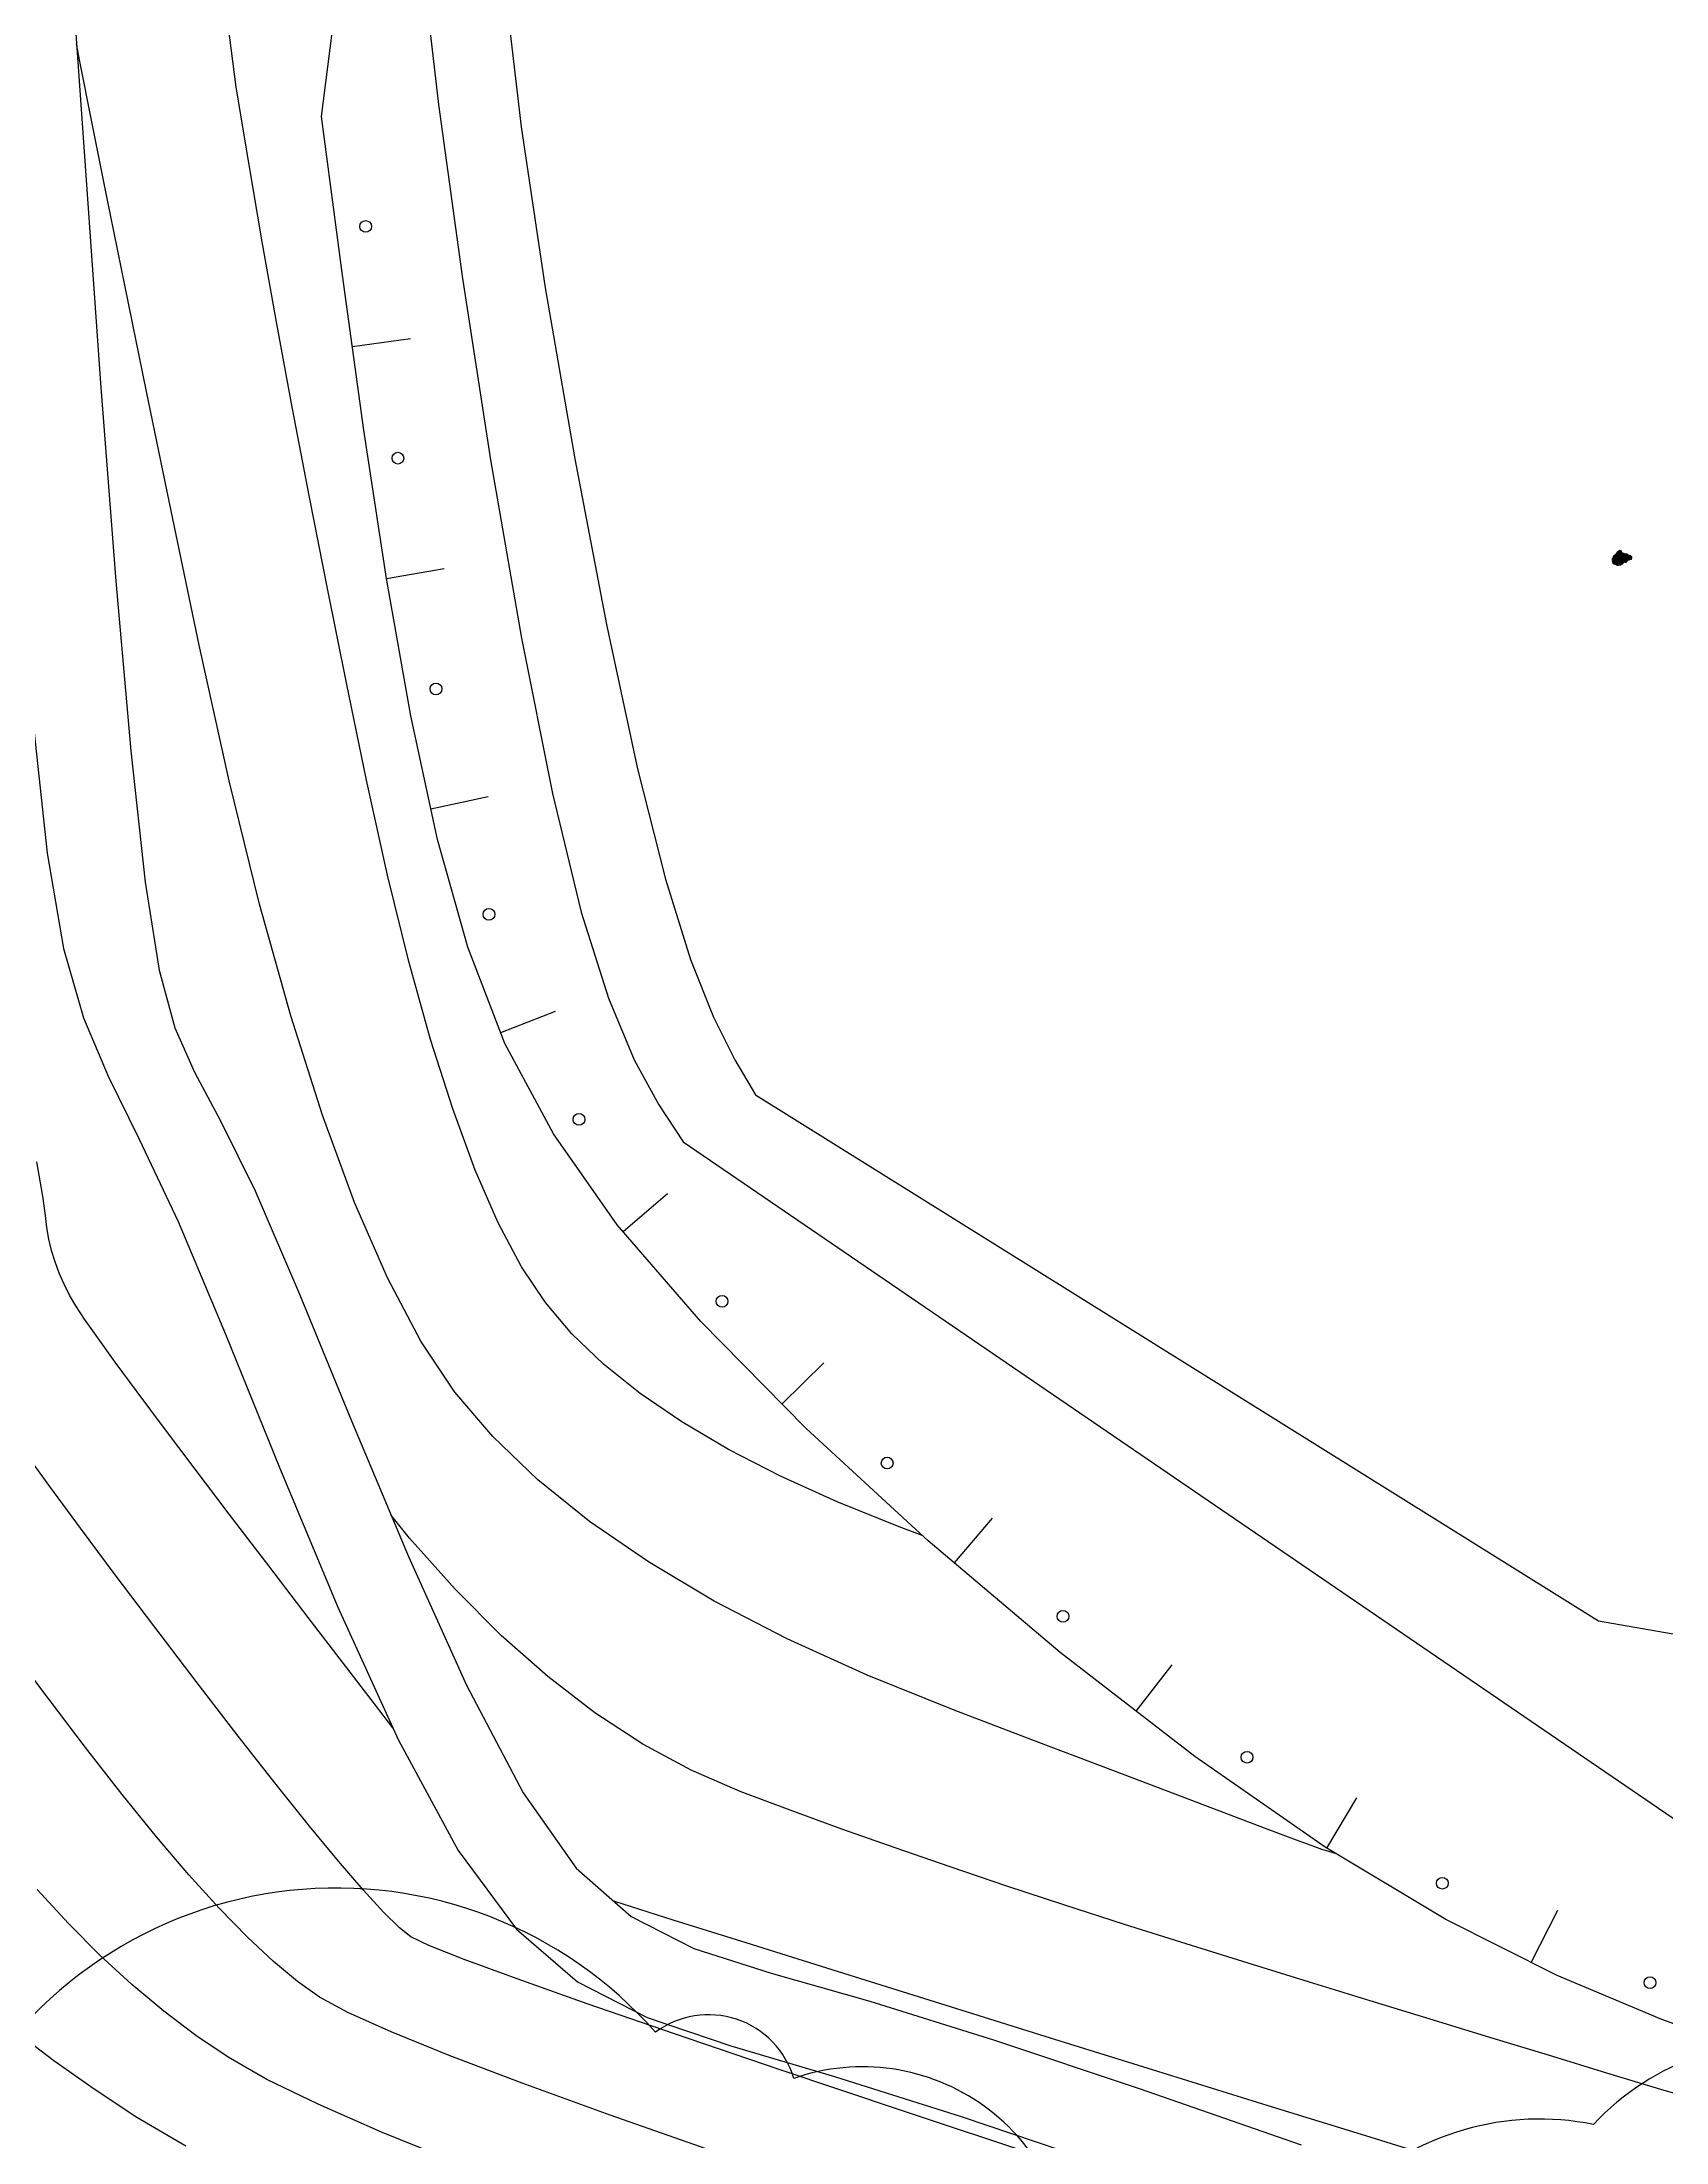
# Model space of a CAD drawing. Extents: x 351134 to 737836, y 2693212 to 3319468.
# Drawn here: x 547840 to 575532, y 2893756 to 2929564 of the extents above; entities that cross this region are included whole.
import ezdxf

# ---------------------------------------------------------------- set-up
doc = ezdxf.new("R2010")
doc.units = 0
doc.header["$PDSIZE"] = 0.2
doc.linetypes.add('0', pattern=[1, 1])
for name, color, linetype in [('DGX', 8, 'CONTINUOUS'), ('SJW', 1, 'CONTINUOUS'), ('ZDH', 1, 'CONTINUOUS'), ('交通3', 1, '0'), ('地貌3', 4, '0'), ('房屋2', 8, '0'), ('绿化', 3, 'CONTINUOUS')]:
    doc.layers.add(name, color=color, linetype=linetype)
doc.styles.add('HZ', font='rs.shx', dxfattribs={"width": 0.8, "bigfont": 'hztxt.shx'})

msp = doc.modelspace()

# ---------------------------------------------------------------- linework, layer by layer
at = {"layer": 'DGX', "color": 8, "linetype": 'Continuous', "elevation": 368000}
msp.add_lwpolyline([(562863, 2904091), (562457, 2904245), (561401, 2904670), (560431, 2905110), (559548, 2905565), (558751, 2906036), (558040, 2906521), (557415, 2907022), (556877, 2907537), (556424, 2908068), (556018, 2908678), (555619, 2909432), (555228, 2910329), (554843, 2911371), (554465, 2912556), (554095, 2913886), (553731, 2915359), (553375, 2916976), (553031, 2918639), (552707, 2920248), (552401, 2921805), (552114, 2923309), (551845, 2924760), (551596, 2926158), (551365, 2927503), (551153, 2928795), (550987, 2930079)], dxfattribs=at)
at = {"layer": 'DGX', "color": 8, "linetype": 'Continuous'}
for points in [[(569912, 2898667), (569780, 2898707), (569663, 2898743), (569543, 2898787), (569232, 2898903), (568733, 2899092), (568044, 2899353), (567165, 2899686), (566097, 2900091), (564839, 2900569), (563392, 2901119), (561910, 2901716), (560547, 2902336), (559304, 2902980), (558180, 2903646), (557176, 2904335), (556292, 2905047), (555527, 2905783), (554882, 2906541), (554302, 2907413), (553731, 2908491), (553171, 2909775), (552621, 2911265), (552081, 2912960), (551551, 2914861), (551031, 2916968), (550522, 2919281), (550044, 2921570), (549622, 2923607), (549256, 2925391), (548944, 2926923), (548688, 2928203), (548486, 2929230), (548429, 2929532)], [(569912, 2898667), (569780, 2898707), (569663, 2898743), (569543, 2898787), (569232, 2898903), (568733, 2899092), (568044, 2899353), (567165, 2899686), (566097, 2900091), (564839, 2900569), (563392, 2901119), (561910, 2901716), (560547, 2902336), (559304, 2902980), (558180, 2903646), (557176, 2904335), (556292, 2905047), (555527, 2905783), (554882, 2906541), (554302, 2907413), (553731, 2908491), (553171, 2909775), (552621, 2911265), (552081, 2912960), (551551, 2914861), (551031, 2916968), (550522, 2919281), (550044, 2921570), (549622, 2923607), (549256, 2925391), (548944, 2926923), (548688, 2928203), (548486, 2929230), (548429, 2929532)], [(569912, 2898667), (569780, 2898707), (569663, 2898743), (569543, 2898787), (569232, 2898903), (568733, 2899092), (568044, 2899353), (567165, 2899686), (566097, 2900091), (564839, 2900569), (563392, 2901119), (561910, 2901716), (560547, 2902336), (559304, 2902980), (558180, 2903646), (557176, 2904335), (556292, 2905047), (555527, 2905783), (554882, 2906541), (554302, 2907413), (553731, 2908491), (553171, 2909775), (552621, 2911265), (552081, 2912960), (551551, 2914861), (551031, 2916968), (550522, 2919281), (550044, 2921570), (549622, 2923607), (549256, 2925391), (548944, 2926923), (548688, 2928203), (548486, 2929230), (548429, 2929532)], [(569912, 2898667), (569780, 2898707), (569663, 2898743), (569543, 2898787), (569232, 2898903), (568733, 2899092), (568044, 2899353), (567165, 2899686), (566097, 2900091), (564839, 2900569), (563392, 2901119), (561910, 2901716), (560547, 2902336), (559304, 2902980), (558180, 2903646), (557176, 2904335), (556292, 2905047), (555527, 2905783), (554882, 2906541), (554302, 2907413), (553731, 2908491), (553171, 2909775), (552621, 2911265), (552081, 2912960), (551551, 2914861), (551031, 2916968), (550522, 2919281), (550044, 2921570), (549622, 2923607), (549256, 2925391), (548944, 2926923), (548688, 2928203), (548486, 2929230), (548429, 2929532)], [(569912, 2898667), (569780, 2898707), (569663, 2898743), (569543, 2898787), (569232, 2898903), (568733, 2899092), (568044, 2899353), (567165, 2899686), (566097, 2900091), (564839, 2900569), (563392, 2901119), (561910, 2901716), (560547, 2902336), (559304, 2902980), (558180, 2903646), (557176, 2904335), (556292, 2905047), (555527, 2905783), (554882, 2906541), (554302, 2907413), (553731, 2908491), (553171, 2909775), (552621, 2911265), (552081, 2912960), (551551, 2914861), (551031, 2916968), (550522, 2919281), (550044, 2921570), (549622, 2923607), (549256, 2925391), (548944, 2926923), (548688, 2928203), (548486, 2929230), (548429, 2929532)], [(553824, 2900817), (553509, 2901228), (552982, 2901917), (552381, 2902702), (551707, 2903582), (551034, 2904463), (550436, 2905250), (549913, 2905945), (549464, 2906546), (549090, 2907053), (548791, 2907467), (548566, 2907788), (548416, 2908016), (548310, 2908198), (548216, 2908383), (548133, 2908571), (548062, 2908762), (548004, 2908955), (547957, 2909151), (547922, 2909350), (547899, 2909552), (547854, 2909884), (547754, 2910471)], [(564872, 2893501), (562494, 2894292), (560412, 2894991), (558625, 2895598), (557135, 2896113), (555940, 2896536), (555041, 2896867), (554438, 2897106), (554131, 2897253), (553935, 2897409), (553664, 2897676), (553318, 2898054), (552897, 2898543), (552402, 2899143), (551832, 2899854), (551187, 2900676), (550468, 2901609), (549745, 2902558), (549088, 2903429), (548497, 2904221), (547973, 2904936), (547515, 2905572)], [(576497, 2894357), (575503, 2894635), (574521, 2894932), (573528, 2895234), (572525, 2895539), (571511, 2895850), (570487, 2896165), (569452, 2896484), (568406, 2896808), (567349, 2897136), (566301, 2897466), (565281, 2897794), (564289, 2898121), (563324, 2898446), (562388, 2898770), (561479, 2899093), (560597, 2899414), (559744, 2899734), (558909, 2900095), (558085, 2900542), (557269, 2901074), (556464, 2901692), (555669, 2902394), (554883, 2903182), (554107, 2904055), (553789, 2904452)], [(559279, 2893599), (557528, 2894214), (556030, 2894757), (554785, 2895230), (553794, 2895633), (553057, 2895965), (552574, 2896226), (552199, 2896491), (551789, 2896831), (551344, 2897249), (550862, 2897742), (550346, 2898312), (549793, 2898959), (549205, 2899682), (548582, 2900481), (547960, 2901300), (547375, 2902082)], [(554924, 2893401), (553630, 2893925), (552548, 2894399), (551676, 2894824), (551016, 2895200), (550464, 2895572), (549915, 2895987), (549369, 2896443), (548828, 2896941), (548289, 2897481), (547755, 2898063)], [(575840, 2892217), (575303, 2892352), (574732, 2892525), (573958, 2892763), (572980, 2893064), (571798, 2893430), (570413, 2893859), (568824, 2894352), (567031, 2894909), (565035, 2895529), (563060, 2896145), (561330, 2896685), (559845, 2897150), (558605, 2897540), (557610, 2897855), (557588, 2897862)], [(550295, 2893683), (549459, 2894174), (548728, 2894654), (548040, 2895142), (547395, 2895637)]]:
    msp.add_lwpolyline(points, dxfattribs=at)
at = {"layer": 'SJW', "linetype": 'Continuous'}
for points in [[(574709, 2920871, 397), (574736, 2920879, 381), (574745, 2920893, 378)], [(574736, 2920879, 381), (574745, 2920893, 378), (574757, 2920879, 369)], [(574745, 2920893, 378), (574757, 2920879, 369), (574767, 2920886, 365)], [(574628, 2920774, 408), (574621, 2920751, 411), (574639, 2920768, 411)], [(574621, 2920751, 411), (574624, 2920748, 410), (574622, 2920736, 409)], [(574624, 2920748, 410), (574622, 2920736, 409), (574623, 2920737, 409)], [(574622, 2920736, 409), (574623, 2920737, 409), (574625, 2920726, 407)], [(574622, 2920736, 409), (574625, 2920726, 407), (574623, 2920726, 407)], [(574622, 2920709, 404), (574624, 2920719, 406), (574623, 2920709, 404)], [(574622, 2920709, 404), (574623, 2920709, 404), (574624, 2920696, 402)], [(574622, 2920709, 404), (574624, 2920696, 402), (574623, 2920696, 402)], [(574624, 2920748, 410), (574629, 2920747, 413), (574623, 2920737, 409)], [(574629, 2920747, 413), (574634, 2920732, 410), (574623, 2920737, 409)], [(574623, 2920737, 409), (574625, 2920726, 407), (574634, 2920732, 410)], [(574625, 2920726, 407), (574623, 2920726, 407), (574625, 2920720, 406)], [(574623, 2920726, 407), (574625, 2920720, 406), (574624, 2920719, 406)], [(574637, 2920722, 411), (574625, 2920720, 406), (574623, 2920709, 404)], [(574637, 2920722, 411), (574639, 2920702, 413), (574623, 2920709, 404)], [(574625, 2920720, 406), (574624, 2920719, 406), (574623, 2920709, 404)], [(574639, 2920702, 413), (574623, 2920709, 404), (574624, 2920696, 402)], [(574624, 2920696, 402), (574623, 2920696, 402), (574632, 2920679, 398)], [(574639, 2920768, 411), (574640, 2920768, 411), (574624, 2920748, 410)], [(574639, 2920702, 413), (574624, 2920696, 402), (574633, 2920679, 398)], [(574624, 2920696, 402), (574633, 2920679, 398), (574632, 2920679, 398)], [(574634, 2920732, 410), (574637, 2920722, 411), (574625, 2920726, 407)], [(574637, 2920722, 411), (574625, 2920726, 407), (574625, 2920720, 406)], [(574654, 2920812, 411), (574628, 2920791, 413), (574654, 2920798, 411)], [(574648, 2920783, 411), (574628, 2920774, 408), (574639, 2920768, 411)], [(574640, 2920768, 411), (574629, 2920747, 413), (574645, 2920765, 414)], [(574632, 2920748, 414), (574629, 2920747, 413), (574634, 2920732, 410)], [(574641, 2920758, 415), (574632, 2920748, 414), (574648, 2920752, 418)], [(574632, 2920748, 414), (574648, 2920752, 418), (574644, 2920734, 417)], [(574632, 2920748, 414), (574644, 2920734, 417), (574634, 2920732, 410)], [(574633, 2920679, 398), (574638, 2920673, 397), (574632, 2920679, 398)], [(574638, 2920673, 397), (574636, 2920671, 396), (574632, 2920679, 398)], [(574639, 2920702, 413), (574651, 2920694, 412), (574633, 2920679, 398)], [(574651, 2920694, 412), (574633, 2920679, 398), (574638, 2920673, 397)], [(574644, 2920734, 417), (574634, 2920732, 410), (574637, 2920722, 411)], [(574646, 2920668, 396), (574638, 2920673, 397), (574636, 2920671, 396)], [(574646, 2920668, 396), (574646, 2920666, 395), (574636, 2920671, 396)], [(574644, 2920734, 417), (574637, 2920722, 411), (574653, 2920716, 417)], [(574637, 2920722, 411), (574653, 2920716, 417), (574649, 2920708, 415)], [(574637, 2920722, 411), (574649, 2920708, 415), (574639, 2920702, 413)], [(574651, 2920694, 412), (574646, 2920668, 396), (574638, 2920673, 397)], [(574648, 2920783, 411), (574639, 2920768, 411), (574640, 2920768, 411)], [(574649, 2920708, 415), (574639, 2920702, 413), (574651, 2920694, 412)], [(574648, 2920783, 411), (574649, 2920783, 411), (574640, 2920768, 411)], [(574649, 2920783, 411), (574655, 2920775, 415), (574640, 2920768, 411)], [(574655, 2920775, 415), (574640, 2920768, 411), (574645, 2920765, 414)], [(574641, 2920758, 415), (574645, 2920765, 414), (574650, 2920760, 418)], [(574641, 2920758, 415), (574648, 2920752, 418), (574650, 2920760, 418)], [(574648, 2920752, 418), (574644, 2920734, 417), (574672, 2920742, 417)], [(574644, 2920734, 417), (574673, 2920724, 418), (574653, 2920716, 417)], [(574655, 2920775, 415), (574645, 2920765, 414), (574660, 2920766, 419)], [(574645, 2920765, 414), (574660, 2920766, 419), (574650, 2920760, 418)], [(574665, 2920663, 393), (574651, 2920694, 412), (574646, 2920668, 396)], [(574665, 2920663, 393), (574646, 2920668, 396), (574646, 2920666, 395)], [(574665, 2920663, 393), (574665, 2920662, 393), (574646, 2920666, 395)], [(574649, 2920790, 410), (574648, 2920783, 411), (574649, 2920783, 411)], [(574648, 2920752, 418), (574650, 2920760, 418), (574672, 2920742, 417)], [(574654, 2920798, 411), (574649, 2920790, 410), (574658, 2920790, 411)], [(574649, 2920790, 410), (574658, 2920790, 411), (574649, 2920783, 411)], [(574658, 2920790, 411), (574649, 2920783, 411), (574655, 2920775, 415)], [(574653, 2920716, 417), (574649, 2920708, 415), (574670, 2920704, 417)], [(574649, 2920708, 415), (574670, 2920704, 417), (574651, 2920694, 412)], [(574660, 2920766, 419), (574650, 2920760, 418), (574672, 2920742, 417)], [(574679, 2920694, 412), (574670, 2920704, 417), (574651, 2920694, 412)], [(574679, 2920694, 412), (574665, 2920663, 393), (574651, 2920694, 412)], [(574673, 2920724, 418), (574653, 2920716, 417), (574672, 2920716, 417)], [(574653, 2920716, 417), (574672, 2920716, 417), (574670, 2920704, 417)], [(574677, 2920828, 410), (574654, 2920812, 411), (574679, 2920815, 410)], [(574654, 2920812, 411), (574679, 2920815, 410), (574663, 2920803, 411)], [(574654, 2920812, 411), (574654, 2920798, 411), (574663, 2920803, 411)], [(574658, 2920790, 411), (574664, 2920791, 411), (574655, 2920775, 415)], [(574675, 2920783, 414), (574675, 2920775, 415), (574655, 2920775, 415)], [(574679, 2920815, 410), (574682, 2920803, 409), (574663, 2920803, 411)], [(574682, 2920803, 409), (574663, 2920803, 411), (574666, 2920794, 411)], [(574666, 2920794, 411), (574671, 2920789, 413), (574664, 2920791, 411)], [(574679, 2920694, 412), (574687, 2920652, 389), (574665, 2920663, 393)], [(574687, 2920652, 389), (574665, 2920663, 393), (574665, 2920662, 393)], [(574687, 2920652, 389), (574687, 2920650, 389), (574665, 2920662, 393)], [(574682, 2920803, 409), (574666, 2920794, 411), (574671, 2920789, 413)], [(574680, 2920704, 417), (574670, 2920704, 417), (574672, 2920716, 417)], [(574679, 2920694, 412), (574680, 2920704, 417), (574670, 2920704, 417)], [(574679, 2920744, 421), (574672, 2920742, 417), (574674, 2920737, 421)], [(574686, 2920720, 417), (574680, 2920704, 417), (574672, 2920716, 417)], [(574674, 2920737, 421), (574675, 2920729, 421), (574673, 2920724, 418)], [(574675, 2920729, 421), (574673, 2920724, 418), (574682, 2920724, 421)], [(574679, 2920744, 421), (574688, 2920745, 421), (574674, 2920737, 421)], [(574688, 2920745, 421), (574674, 2920737, 421), (574675, 2920729, 421)], [(574696, 2920785, 410), (574675, 2920783, 414), (574675, 2920775, 415)], [(574696, 2920785, 410), (574675, 2920775, 415), (574680, 2920769, 415)], [(574688, 2920745, 421), (574696, 2920732, 421), (574675, 2920729, 421)], [(574696, 2920732, 421), (574675, 2920729, 421), (574682, 2920724, 421)], [(574709, 2920871, 397), (574700, 2920832, 400), (574677, 2920828, 410)], [(574700, 2920832, 400), (574677, 2920828, 410), (574679, 2920815, 410)], [(574700, 2920832, 400), (574704, 2920816, 402), (574679, 2920815, 410)], [(574704, 2920816, 402), (574679, 2920815, 410), (574682, 2920803, 409)], [(574685, 2920751, 417), (574679, 2920744, 421), (574688, 2920745, 421)], [(574707, 2920706, 415), (574679, 2920694, 412), (574687, 2920652, 389)], [(574696, 2920785, 410), (574704, 2920766, 414), (574680, 2920769, 415)], [(574692, 2920711, 417), (574686, 2920720, 417), (574680, 2920704, 417)], [(574704, 2920816, 402), (574682, 2920803, 409), (574710, 2920795, 412)], [(574696, 2920732, 421), (574690, 2920725, 421), (574682, 2920724, 421)], [(574690, 2920725, 421), (574686, 2920720, 417), (574682, 2920724, 421)], [(574685, 2920751, 417), (574708, 2920748, 419), (574696, 2920742, 417)], [(574685, 2920751, 417), (574696, 2920742, 417), (574688, 2920745, 421)], [(574694, 2920724, 417), (574690, 2920725, 421), (574686, 2920720, 417)], [(574694, 2920724, 417), (574692, 2920711, 417), (574686, 2920720, 417)], [(574707, 2920706, 415), (574704, 2920644, 386), (574687, 2920652, 389)], [(574704, 2920644, 386), (574687, 2920652, 389), (574687, 2920650, 389)], [(574704, 2920644, 386), (574687, 2920650, 389), (574704, 2920643, 385)], [(574696, 2920742, 417), (574688, 2920745, 421), (574694, 2920740, 421)], [(574688, 2920745, 421), (574694, 2920740, 421), (574696, 2920732, 421)], [(574694, 2920724, 417), (574696, 2920732, 421), (574690, 2920725, 421)], [(574710, 2920716, 416), (574707, 2920706, 415), (574692, 2920711, 417)], [(574696, 2920742, 417), (574698, 2920734, 417), (574694, 2920740, 421)], [(574698, 2920734, 417), (574694, 2920740, 421), (574696, 2920732, 421)], [(574698, 2920734, 417), (574694, 2920724, 417), (574696, 2920732, 421)], [(574710, 2920795, 412), (574708, 2920781, 409), (574696, 2920785, 410)], [(574708, 2920781, 409), (574696, 2920785, 410), (574704, 2920766, 414)], [(574708, 2920748, 419), (574696, 2920742, 417), (574698, 2920734, 417)], [(574719, 2920732, 417), (574708, 2920748, 419), (574698, 2920734, 417)], [(574709, 2920871, 397), (574714, 2920834, 394), (574700, 2920832, 400)], [(574714, 2920834, 394), (574700, 2920832, 400), (574704, 2920816, 402)], [(574714, 2920834, 394), (574704, 2920816, 402), (574718, 2920819, 397)], [(574704, 2920816, 402), (574718, 2920819, 397), (574719, 2920799, 405)], [(574704, 2920816, 402), (574719, 2920799, 405), (574710, 2920795, 412)], [(574708, 2920781, 409), (574730, 2920763, 407), (574704, 2920766, 414)], [(574730, 2920763, 407), (574704, 2920766, 414), (574719, 2920747, 418)], [(574704, 2920766, 414), (574719, 2920747, 418), (574708, 2920748, 419)], [(574707, 2920706, 415), (574716, 2920643, 384), (574704, 2920644, 386)], [(574716, 2920643, 384), (574704, 2920644, 386), (574716, 2920642, 383)], [(574704, 2920644, 386), (574716, 2920642, 383), (574704, 2920643, 385)], [(574721, 2920717, 414), (574710, 2920716, 416), (574707, 2920706, 415)], [(574721, 2920717, 414), (574707, 2920706, 415), (574758, 2920652, 376)], [(574707, 2920706, 415), (574758, 2920652, 376), (574716, 2920643, 384)], [(574719, 2920799, 405), (574710, 2920795, 412), (574708, 2920781, 409)], [(574719, 2920799, 405), (574708, 2920781, 409), (574734, 2920777, 403)], [(574708, 2920781, 409), (574734, 2920777, 403), (574730, 2920763, 407)], [(574719, 2920747, 418), (574719, 2920732, 417), (574708, 2920748, 419)], [(574709, 2920871, 397), (574734, 2920863, 382), (574736, 2920879, 381)], [(574709, 2920871, 397), (574734, 2920863, 382), (574714, 2920834, 394)], [(574719, 2920732, 417), (574721, 2920717, 414), (574710, 2920716, 416)], [(574734, 2920863, 382), (574714, 2920834, 394), (574735, 2920842, 382)], [(574714, 2920834, 394), (574735, 2920842, 382), (574718, 2920819, 397)], [(574758, 2920652, 376), (574716, 2920643, 384), (574757, 2920650, 376)], [(574716, 2920643, 384), (574757, 2920650, 376), (574716, 2920642, 383)], [(574735, 2920842, 382), (574718, 2920819, 397), (574751, 2920817, 390)], [(574718, 2920819, 397), (574751, 2920817, 390), (574739, 2920805, 399)], [(574718, 2920819, 397), (574719, 2920799, 405), (574729, 2920799, 401)], [(574718, 2920819, 397), (574739, 2920805, 399), (574729, 2920799, 401)], [(574719, 2920799, 405), (574729, 2920799, 401), (574734, 2920777, 403)], [(574721, 2920717, 414), (574798, 2920684, 369), (574786, 2920665, 371)], [(574721, 2920717, 414), (574786, 2920665, 371), (574758, 2920652, 376)], [(574739, 2920805, 399), (574729, 2920799, 401), (574743, 2920784, 400)], [(574729, 2920799, 401), (574734, 2920777, 403), (574743, 2920784, 400)], [(574734, 2920777, 403), (574730, 2920763, 407), (574744, 2920769, 401)], [(574734, 2920863, 382), (574736, 2920879, 381), (574744, 2920865, 377)], [(574734, 2920863, 382), (574744, 2920865, 377), (574744, 2920855, 377)], [(574734, 2920863, 382), (574744, 2920855, 377), (574735, 2920842, 382)], [(574734, 2920777, 403), (574743, 2920784, 400), (574744, 2920769, 401)], [(574744, 2920855, 377), (574735, 2920842, 382), (574748, 2920842, 379)], [(574735, 2920842, 382), (574748, 2920842, 379), (574751, 2920817, 390)], [(574736, 2920879, 381), (574744, 2920865, 377), (574757, 2920879, 369)], [(574751, 2920817, 390), (574739, 2920805, 399), (574751, 2920797, 396)], [(574739, 2920805, 399), (574751, 2920797, 396), (574743, 2920784, 400)], [(574744, 2920865, 377), (574757, 2920879, 369), (574760, 2920857, 370)], [(574744, 2920865, 377), (574744, 2920855, 377), (574760, 2920857, 370)], [(574744, 2920855, 377), (574760, 2920857, 370), (574748, 2920842, 379)], [(574760, 2920857, 370), (574748, 2920842, 379), (574765, 2920846, 371)], [(574748, 2920842, 379), (574751, 2920817, 390), (574765, 2920846, 371)], [(574751, 2920817, 390), (574780, 2920827, 383), (574780, 2920804, 381)], [(574751, 2920817, 390), (574751, 2920797, 396), (574780, 2920804, 381)], [(574751, 2920797, 396), (574780, 2920804, 381), (574762, 2920786, 398)], [(574757, 2920879, 369), (574767, 2920886, 365), (574770, 2920859, 366)], [(574757, 2920879, 369), (574760, 2920857, 370), (574770, 2920859, 366)], [(574758, 2920652, 376), (574787, 2920664, 371), (574757, 2920650, 376)], [(574786, 2920665, 371), (574758, 2920652, 376), (574787, 2920664, 371)], [(574760, 2920857, 370), (574770, 2920859, 366), (574765, 2920846, 371)], [(574780, 2920804, 381), (574762, 2920786, 398), (574779, 2920790, 388)], [(574762, 2920786, 398), (574779, 2920790, 388), (574775, 2920781, 391)], [(574762, 2920786, 398), (574764, 2920776, 396), (574775, 2920781, 391)], [(574770, 2920859, 366), (574765, 2920846, 371), (574779, 2920846, 369)], [(574770, 2920859, 366), (574799, 2920848, 366), (574779, 2920846, 369)], [(574774, 2920761, 388), (574784, 2920768, 387), (574807, 2920770, 380)], [(574774, 2920761, 388), (574807, 2920770, 380), (574824, 2920721, 368)], [(574799, 2920848, 366), (574779, 2920846, 369), (574785, 2920838, 372)], [(574780, 2920804, 381), (574779, 2920790, 388), (574787, 2920797, 381)], [(574780, 2920827, 383), (574780, 2920804, 381), (574790, 2920818, 381)], [(574780, 2920804, 381), (574790, 2920818, 381), (574800, 2920809, 380)], [(574780, 2920804, 381), (574800, 2920809, 380), (574787, 2920797, 381)], [(574800, 2920778, 382), (574784, 2920768, 387), (574807, 2920770, 380)], [(574799, 2920848, 366), (574799, 2920838, 372), (574785, 2920838, 372)], [(574798, 2920684, 369), (574786, 2920665, 371), (574799, 2920683, 369)], [(574786, 2920665, 371), (574799, 2920683, 369), (574787, 2920664, 371)], [(574800, 2920809, 380), (574787, 2920797, 381), (574802, 2920795, 380)], [(574787, 2920797, 381), (574800, 2920778, 382), (574802, 2920795, 380)], [(574790, 2920818, 381), (574800, 2920809, 380), (574802, 2920823, 379)], [(574798, 2920684, 369), (574808, 2920698, 369), (574810, 2920697, 368)], [(574798, 2920684, 369), (574810, 2920697, 368), (574799, 2920683, 369)], [(574799, 2920848, 366), (574816, 2920843, 363), (574799, 2920838, 372)], [(574816, 2920843, 363), (574799, 2920838, 372), (574813, 2920820, 379)], [(574799, 2920838, 372), (574813, 2920820, 379), (574802, 2920823, 379)], [(574813, 2920820, 379), (574802, 2920823, 379), (574800, 2920809, 380)], [(574813, 2920820, 379), (574822, 2920810, 379), (574800, 2920809, 380)], [(574822, 2920810, 379), (574800, 2920809, 380), (574802, 2920795, 380)], [(574822, 2920810, 379), (574802, 2920795, 380), (574827, 2920790, 380)], [(574802, 2920795, 380), (574814, 2920784, 380), (574827, 2920790, 380)], [(574807, 2920770, 380), (574824, 2920721, 368), (574828, 2920759, 373)], [(574807, 2920770, 380), (574821, 2920768, 376), (574828, 2920759, 373)], [(574824, 2920721, 368), (574808, 2920698, 369), (574810, 2920697, 368)], [(574824, 2920721, 368), (574810, 2920697, 368), (574830, 2920717, 367)], [(574810, 2920697, 368), (574830, 2920717, 367), (574840, 2920696, 355)], [(574816, 2920843, 363), (574830, 2920831, 366), (574813, 2920820, 379)], [(574830, 2920831, 366), (574813, 2920820, 379), (574822, 2920810, 379)], [(574814, 2920784, 380), (574827, 2920790, 380), (574823, 2920778, 379)], [(574823, 2920778, 379), (574842, 2920765, 367), (574821, 2920768, 376)], [(574821, 2920768, 376), (574828, 2920759, 373), (574842, 2920765, 367)], [(574822, 2920810, 379), (574842, 2920794, 370), (574827, 2920790, 380)], [(574827, 2920790, 380), (574842, 2920784, 367), (574823, 2920778, 379)], [(574842, 2920784, 367), (574823, 2920778, 379), (574842, 2920765, 367)], [(574824, 2920721, 368), (574839, 2920736, 367), (574830, 2920717, 367)], [(574842, 2920794, 370), (574827, 2920790, 380), (574842, 2920784, 367)], [(574842, 2920765, 367), (574848, 2920754, 367), (574828, 2920759, 373)], [(574865, 2920829, 362), (574830, 2920831, 366), (574845, 2920818, 366)], [(574839, 2920736, 367), (574830, 2920717, 367), (574857, 2920708, 356)], [(574830, 2920717, 367), (574840, 2920696, 355), (574857, 2920708, 356)], [(574839, 2920736, 367), (574846, 2920744, 366), (574864, 2920722, 357)], [(574839, 2920736, 367), (574857, 2920708, 356), (574864, 2920722, 357)], [(574840, 2920696, 355), (574857, 2920708, 356), (574846, 2920696, 356)], [(574843, 2920693, 355), (574840, 2920696, 355), (574846, 2920696, 356)], [(574845, 2920818, 366), (574852, 2920796, 369), (574842, 2920794, 370)], [(574852, 2920796, 369), (574842, 2920794, 370), (574842, 2920784, 367)], [(574865, 2920784, 367), (574842, 2920784, 367), (574861, 2920765, 366)], [(574842, 2920784, 367), (574861, 2920765, 366), (574842, 2920765, 367)], [(574861, 2920765, 366), (574842, 2920765, 367), (574848, 2920754, 367)], [(574865, 2920829, 362), (574845, 2920818, 366), (574863, 2920801, 367)], [(574845, 2920818, 366), (574863, 2920801, 367), (574852, 2920796, 369)], [(574872, 2920743, 359), (574848, 2920754, 367), (574846, 2920744, 366)], [(574846, 2920744, 366), (574864, 2920722, 357), (574872, 2920743, 359)], [(574861, 2920765, 366), (574872, 2920743, 359), (574848, 2920754, 367)], [(574857, 2920708, 356), (574864, 2920722, 357), (574878, 2920726, 354)], [(574865, 2920784, 367), (574877, 2920774, 366), (574861, 2920765, 366)], [(574877, 2920774, 366), (574861, 2920765, 366), (574888, 2920756, 358)], [(574861, 2920765, 366), (574888, 2920756, 358), (574872, 2920743, 359)], [(574865, 2920829, 362), (574896, 2920804, 360), (574863, 2920801, 367)], [(574863, 2920801, 367), (574877, 2920786, 365), (574865, 2920784, 367)], [(574872, 2920743, 359), (574878, 2920726, 354), (574864, 2920722, 357)], [(574865, 2920829, 362), (574927, 2920802, 358), (574896, 2920804, 360)], [(574877, 2920786, 365), (574865, 2920784, 367), (574877, 2920774, 366)], [(574877, 2920786, 365), (574891, 2920786, 364), (574877, 2920774, 366)], [(574891, 2920786, 364), (574877, 2920774, 366), (574894, 2920777, 363)], [(574877, 2920774, 366), (574894, 2920777, 363), (574894, 2920776, 363)], [(574877, 2920774, 366), (574894, 2920776, 363), (574888, 2920756, 358)], [(574912, 2920789, 361), (574913, 2920777, 359), (574888, 2920756, 358)], [(574888, 2920756, 358), (574909, 2920762, 359), (574907, 2920744, 359)], [(574888, 2920756, 358), (574907, 2920744, 359), (574896, 2920733, 358)], [(574896, 2920804, 360), (574912, 2920789, 361), (574891, 2920786, 364)], [(574912, 2920789, 361), (574891, 2920786, 364), (574894, 2920777, 363)], [(574912, 2920789, 361), (574894, 2920776, 363), (574894, 2920776, 363)], [(574927, 2920802, 358), (574896, 2920804, 360), (574912, 2920789, 361)], [(574935, 2920743, 361), (574907, 2920744, 359), (574896, 2920733, 358)], [(574909, 2920762, 359), (574916, 2920758, 359), (574907, 2920744, 359)], [(574916, 2920758, 359), (574935, 2920743, 361), (574907, 2920744, 359)], [(574913, 2920777, 359), (574923, 2920768, 357), (574909, 2920762, 359)], [(574923, 2920768, 357), (574909, 2920762, 359), (574916, 2920758, 359)], [(574927, 2920802, 358), (574912, 2920789, 361), (574941, 2920784, 357)], [(574912, 2920789, 361), (574941, 2920784, 357), (574913, 2920777, 359)], [(574941, 2920784, 357), (574913, 2920777, 359), (574923, 2920768, 357)], [(574941, 2920784, 357), (574923, 2920768, 357), (574942, 2920760, 357)]]:
    msp.add_polyline3d(points, close=True, dxfattribs=at)
at = {"layer": 'SJW', "color": 4, "linetype": 'Continuous'}
for points in [[(574621, 2920751, 411), (574624, 2920748, 410), (574639, 2920768, 411)], [(574624, 2920748, 410), (574640, 2920768, 411), (574629, 2920747, 413)], [(574628, 2920791, 413), (574628, 2920774, 408), (574654, 2920798, 411)], [(574649, 2920790, 410), (574628, 2920774, 408), (574654, 2920798, 411)], [(574648, 2920783, 411), (574628, 2920774, 408), (574649, 2920790, 410)], [(574641, 2920758, 415), (574645, 2920765, 414), (574629, 2920747, 413)], [(574632, 2920748, 414), (574641, 2920758, 415), (574629, 2920747, 413)], [(574644, 2920734, 417), (574673, 2920724, 418), (574672, 2920742, 417)], [(574654, 2920798, 411), (574658, 2920790, 411), (574663, 2920803, 411)], [(574664, 2920791, 411), (574655, 2920775, 415), (574671, 2920789, 413)], [(574675, 2920783, 414), (574655, 2920775, 415), (574671, 2920789, 413)], [(574655, 2920775, 415), (574660, 2920766, 419), (574675, 2920775, 415)], [(574666, 2920794, 411), (574658, 2920790, 411), (574663, 2920803, 411)], [(574664, 2920791, 411), (574658, 2920790, 411), (574666, 2920794, 411)], [(574667, 2920767, 418), (574660, 2920766, 419), (574675, 2920775, 415)], [(574660, 2920766, 419), (574672, 2920742, 417), (574667, 2920767, 418)], [(574667, 2920767, 418), (574675, 2920763, 417), (574675, 2920775, 415)], [(574675, 2920763, 417), (574672, 2920742, 417), (574667, 2920767, 418)], [(574682, 2920803, 409), (574710, 2920795, 412), (574671, 2920789, 413)], [(574675, 2920783, 414), (574710, 2920795, 412), (574671, 2920789, 413)], [(574675, 2920763, 417), (574672, 2920742, 417), (574685, 2920751, 417)], [(574679, 2920744, 421), (574672, 2920742, 417), (574685, 2920751, 417)], [(574674, 2920737, 421), (574673, 2920724, 418), (574672, 2920742, 417)], [(574672, 2920716, 417), (574686, 2920720, 417), (574673, 2920724, 418)], [(574682, 2920724, 421), (574686, 2920720, 417), (574673, 2920724, 418)], [(574696, 2920785, 410), (574675, 2920783, 414), (574710, 2920795, 412)], [(574680, 2920769, 415), (574675, 2920763, 417), (574675, 2920775, 415)], [(574680, 2920769, 415), (574708, 2920748, 419), (574675, 2920763, 417)], [(574685, 2920751, 417), (574708, 2920748, 419), (574675, 2920763, 417)], [(574679, 2920694, 412), (574680, 2920704, 417), (574707, 2920706, 415)], [(574704, 2920766, 414), (574708, 2920748, 419), (574680, 2920769, 415)], [(574692, 2920711, 417), (574680, 2920704, 417), (574707, 2920706, 415)], [(574710, 2920716, 416), (574719, 2920732, 417), (574692, 2920711, 417)], [(574694, 2920724, 417), (574719, 2920732, 417), (574692, 2920711, 417)], [(574698, 2920734, 417), (574694, 2920724, 417), (574719, 2920732, 417)], [(574719, 2920747, 418), (574808, 2920698, 369), (574730, 2920763, 407)], [(574719, 2920732, 417), (574808, 2920698, 369), (574719, 2920747, 418)], [(574721, 2920717, 414), (574719, 2920732, 417), (574808, 2920698, 369)], [(574798, 2920684, 369), (574721, 2920717, 414), (574808, 2920698, 369)], [(574744, 2920769, 401), (574774, 2920761, 388), (574730, 2920763, 407)], [(574730, 2920763, 407), (574808, 2920698, 369), (574774, 2920761, 388)], [(574751, 2920797, 396), (574762, 2920786, 398), (574743, 2920784, 400)], [(574764, 2920776, 396), (574762, 2920786, 398), (574743, 2920784, 400)], [(574743, 2920784, 400), (574764, 2920776, 396), (574744, 2920769, 401)], [(574774, 2920761, 388), (574764, 2920776, 396), (574744, 2920769, 401)], [(574765, 2920846, 371), (574785, 2920838, 372), (574751, 2920817, 390)], [(574780, 2920827, 383), (574785, 2920838, 372), (574751, 2920817, 390)], [(574775, 2920781, 391), (574784, 2920768, 387), (574764, 2920776, 396)], [(574774, 2920761, 388), (574784, 2920768, 387), (574764, 2920776, 396)], [(574779, 2920846, 369), (574785, 2920838, 372), (574765, 2920846, 371)], [(574824, 2920721, 368), (574808, 2920698, 369), (574774, 2920761, 388)], [(574775, 2920781, 391), (574784, 2920768, 387), (574779, 2920790, 388)], [(574779, 2920790, 388), (574784, 2920768, 387), (574787, 2920797, 381)], [(574785, 2920838, 372), (574780, 2920827, 383), (574799, 2920838, 372)], [(574802, 2920823, 379), (574780, 2920827, 383), (574799, 2920838, 372)], [(574790, 2920818, 381), (574802, 2920823, 379), (574780, 2920827, 383)], [(574800, 2920778, 382), (574784, 2920768, 387), (574787, 2920797, 381)], [(574800, 2920778, 382), (574807, 2920770, 380), (574802, 2920795, 380)], [(574814, 2920784, 380), (574807, 2920770, 380), (574802, 2920795, 380)], [(574814, 2920784, 380), (574823, 2920778, 379), (574807, 2920770, 380)], [(574821, 2920768, 376), (574823, 2920778, 379), (574807, 2920770, 380)], [(574830, 2920831, 366), (574822, 2920810, 379), (574845, 2920818, 366)], [(574842, 2920794, 370), (574822, 2920810, 379), (574845, 2920818, 366)], [(574828, 2920759, 373), (574824, 2920721, 368), (574848, 2920754, 367)], [(574846, 2920744, 366), (574824, 2920721, 368), (574848, 2920754, 367)], [(574839, 2920736, 367), (574846, 2920744, 366), (574824, 2920721, 368)], [(574852, 2920796, 369), (574842, 2920784, 367), (574863, 2920801, 367)], [(574865, 2920784, 367), (574842, 2920784, 367), (574863, 2920801, 367)], [(574896, 2920804, 360), (574891, 2920786, 364), (574863, 2920801, 367)], [(574877, 2920786, 365), (574891, 2920786, 364), (574863, 2920801, 367)], [(574872, 2920743, 359), (574878, 2920726, 354), (574888, 2920756, 358)], [(574896, 2920733, 358), (574878, 2920726, 354), (574888, 2920756, 358)], [(574894, 2920776, 363), (574888, 2920756, 358), (574912, 2920789, 361)], [(574909, 2920762, 359), (574888, 2920756, 358), (574913, 2920777, 359)], [(574923, 2920768, 357), (574916, 2920758, 359), (574942, 2920760, 357)], [(574935, 2920743, 361), (574916, 2920758, 359), (574942, 2920760, 357)]]:
    msp.add_polyline3d(points, close=True, dxfattribs=at)
at = {"layer": 'ZDH', "linetype": 'Continuous'}
for p in [(574621, 2920751, 411), (574622, 2920736, 409), (574622, 2920709, 404), (574623, 2920737, 409), (574623, 2920726, 407), (574623, 2920709, 404), (574623, 2920696, 402), (574624, 2920748, 410), (574624, 2920719, 406), (574624, 2920696, 402), (574625, 2920726, 407), (574625, 2920720, 406), (574632, 2920748, 414), (574632, 2920679, 398), (574633, 2920679, 398), (574636, 2920671, 396), (574638, 2920673, 397), (574639, 2920768, 411), (574640, 2920768, 411), (574641, 2920758, 415), (574644, 2920734, 417), (574646, 2920668, 396), (574646, 2920666, 395), (574648, 2920783, 411), (574648, 2920752, 418), (574649, 2920790, 410), (574649, 2920783, 411), (574650, 2920760, 418), (574653, 2920716, 417), (574654, 2920811, 411), (574654, 2920798, 411), (574658, 2920790, 411), (574660, 2920766, 419), (574663, 2920803, 411), (574664, 2920791, 411), (574665, 2920663, 393), (574665, 2920662, 393), (574667, 2920767, 418), (574670, 2920704, 417), (574671, 2920789, 413), (574672, 2920742, 417), (574672, 2920716, 417), (574673, 2920724, 418), (574674, 2920737, 421), (574675, 2920783, 414), (574675, 2920775, 415), (574675, 2920763, 417), (574675, 2920729, 421), (574679, 2920744, 421), (574680, 2920704, 417), (574682, 2920724, 421), (574685, 2920751, 417), (574686, 2920720, 417), (574687, 2920652, 389), (574687, 2920650, 389), (574688, 2920745, 421), (574690, 2920725, 421), (574692, 2920711, 417), (574694, 2920740, 421), (574694, 2920724, 417), (574696, 2920742, 417), (574696, 2920732, 421), (574698, 2920734, 417), (574704, 2920644, 386), (574704, 2920643, 385), (574716, 2920643, 384), (574716, 2920642, 383), (574757, 2920650, 376), (574758, 2920652, 376), (574786, 2920665, 371), (574787, 2920664, 371), (574798, 2920684, 369), (574799, 2920683, 369), (574808, 2920698, 369), (574810, 2920697, 368), (574824, 2920721, 368), (574830, 2920717, 367), (574839, 2920736, 367), (574840, 2920696, 355), (574843, 2920693, 355), (574846, 2920696, 356), (574857, 2920708, 356), (574864, 2920722, 357), (574865, 2920829, 362), (574865, 2920784, 367), (574872, 2920743, 359), (574878, 2920726, 354), (574888, 2920756, 358), (574894, 2920777, 363), (574896, 2920804, 360), (574896, 2920733, 358), (574907, 2920744, 359), (574909, 2920762, 359), (574912, 2920789, 361), (574913, 2920777, 359), (574916, 2920758, 359), (574923, 2920768, 357), (574927, 2920802, 358), (574935, 2920743, 361), (574941, 2920784, 357), (574942, 2920760, 357)]:
    msp.add_point(p, dxfattribs=at)
at = {"layer": '交通3', "color": 6, "linetype": '0'}
for points, elevation in [([(558263, 2937674), (557545, 2937026), (556848, 2936404), (556192, 2935832), (555599, 2935335), (555088, 2934939), (554679, 2934633), (554386, 2934265), (554220, 2933647), (554194, 2932592), (554320, 2930910), (554600, 2928497), (555003, 2925573), (555489, 2922439), (556015, 2919397), (556542, 2916750), (557036, 2914726), (557498, 2913259), (557936, 2912210), (558357, 2911440), (558771, 2910809)], -11685), ([(558263, 2937674), (557545, 2937026), (556848, 2936404), (556192, 2935832), (555599, 2935335), (555088, 2934939), (554679, 2934633), (554386, 2934265), (554220, 2933647), (554194, 2932592), (554320, 2930910), (554600, 2928497), (555003, 2925573), (555489, 2922439), (556015, 2919397), (556542, 2916750), (557036, 2914726), (557498, 2913259), (557936, 2912210), (558357, 2911440), (558771, 2910809)], -11685), ([(556464, 2934174), (556165, 2934002), (555905, 2933684), (555722, 2933076), (555656, 2932030), (555744, 2930402), (556012, 2928115), (556422, 2925375), (556923, 2922455), (557464, 2919629), (557994, 2917171), (558471, 2915289), (558899, 2913920), (559289, 2912937), (559654, 2912211), (560007, 2911613)], -10752), ([(556464, 2934174), (556165, 2934002), (555905, 2933684), (555722, 2933076), (555656, 2932030), (555744, 2930402), (556012, 2928115), (556422, 2925375), (556923, 2922455), (557464, 2919629), (557994, 2917171), (558471, 2915289), (558899, 2913920), (559289, 2912937), (559654, 2912211), (560007, 2911613)], -10752), ([(546920, 2931304), (547094, 2927625), (547274, 2924088), (547468, 2920833), (547683, 2918001), (547926, 2915735), (548207, 2914107), (548546, 2912925), (548969, 2911928), (549499, 2910856), (550161, 2909450), (550968, 2907532), (551890, 2905259), (552886, 2902874), (553915, 2900617), (554935, 2898729), (555929, 2897385), (556970, 2896489), (558157, 2895880), (559585, 2895395), (561354, 2894872), (563529, 2894183), (566053, 2893334)], -6891), ([(548305, 2931316), (548573, 2927450), (548839, 2923747), (549100, 2920369), (549354, 2917479), (549599, 2915240), (549839, 2913738), (550107, 2912754), (550442, 2911996), (550884, 2911167), (551472, 2909974), (552230, 2908214), (553119, 2906051), (554087, 2903742), (555079, 2901543), (556042, 2899709), (556950, 2898427), (557885, 2897599), (558957, 2897056), (560276, 2896632), (561953, 2896157), (564063, 2895500), (566548, 2894668), (569312, 2893705)], -6980), ([(560007, 2911613), (574382, 2902641)], -10667), ([(560007, 2911613), (574382, 2902641)], -10667), ([(558771, 2910809), (579083, 2896936), (589720, 2890188)], -10618), ([(574382, 2902641), (577380, 2902120), (580355, 2901627), (583287, 2901190), (586154, 2900838), (588934, 2900598), (591600, 2900486), (594106, 2900466), (596399, 2900487), (598428, 2900502), (600140, 2900460), (601523, 2900307), (602723, 2899959), (603923, 2899328), (605309, 2898326), (607064, 2896863), (609322, 2894888), (612005, 2892496), (614983, 2889820), (618127, 2886991), (621308, 2884143), (624412, 2881391)], -10061), ([(574382, 2902641), (577380, 2902120), (580355, 2901627), (583287, 2901190), (586154, 2900838), (588934, 2900598), (591600, 2900486), (594106, 2900466), (596399, 2900487), (598428, 2900502), (600140, 2900460), (601523, 2900307), (602723, 2899959), (603923, 2899328), (605309, 2898326), (607064, 2896863), (609322, 2894888), (612005, 2892496), (614983, 2889820), (618127, 2886991), (621308, 2884143), (624412, 2881391)], -10061)]:
    msp.add_lwpolyline(points, dxfattribs=dict(at, elevation=elevation))
at = {"layer": '地貌3', "color": 1, "linetype": '0'}
for p, q in [((553132, 2924372, -189528), (554122, 2924509, -189528)), ((553132, 2924372, -189528), (554122, 2924509, -189528)), ((553716, 2920415, -189528), (554700, 2920589, -189528)), ((553716, 2920415, -189528), (554700, 2920589, -189528)), ((554472, 2916488, -189528), (555449, 2916699, -189528)), ((554472, 2916488, -189528), (555449, 2916699, -189528)), ((555661, 2912675, -189528), (556593, 2913036, -189528)), ((555661, 2912675, -189528), (556593, 2913036, -189528)), ((557751, 2909279, -189528), (558508, 2909932, -189528)), ((557751, 2909279, -189528), (558508, 2909932, -189528)), ((560460, 2906340, -189528), (561172, 2907042, -189528)), ((560460, 2906340, -189528), (561172, 2907042, -189528)), ((563400, 2903629, -189528), (564046, 2904393, -189528)), ((563400, 2903629, -189528), (564046, 2904393, -189528)), ((566499, 2901101, -189528), (567111, 2901891, -189528)), ((566499, 2901101, -189528), (567111, 2901891, -189528)), ((569746, 2898767, -7367), (570259, 2899625, -189528)), ((569746, 2898767, -7367), (570259, 2899625, -189528)), ((573235, 2896817, -189528), (573685, 2897710, -189528)), ((573235, 2896817, -189528), (573685, 2897710, -189528))]:
    msp.add_line(p, q, dxfattribs=at)
for points, elevation in [([(552607, 2928292), (553042, 2931732)], -8274), ([(552607, 2928292), (553042, 2931732)], -8274), ([(578838, 2894687), (577169, 2895232), (575461, 2895845), (573676, 2896595), (571775, 2897551), (569719, 2898782), (567497, 2900327), (565202, 2902105), (562953, 2904008), (560870, 2905924), (559073, 2907746), (557650, 2909397), (556560, 2910944), (555734, 2912487), (555099, 2914127), (554585, 2915964), (554130, 2918072), (553715, 2920418), (553329, 2922944), (552963, 2925588), (552607, 2928292)], -6893), ([(578838, 2894687), (577169, 2895232), (575461, 2895845), (573676, 2896595), (571775, 2897551), (569719, 2898782), (567497, 2900327), (565202, 2902105), (562953, 2904008), (560870, 2905924), (559073, 2907746), (557650, 2909397), (556560, 2910944), (555734, 2912487), (555099, 2914127), (554585, 2915964), (554130, 2918072), (553715, 2920418), (553329, 2922944), (552963, 2925588), (552607, 2928292)], -6893)]:
    msp.add_lwpolyline(points, dxfattribs=dict(at, elevation=elevation))
for centre in [(553358, 2926419, -189528), (553358, 2926419, -189528), (553908, 2922468, -189528), (553908, 2922468, -189528), (554557, 2918533, -189528), (554557, 2918533, -189528), (555461, 2914689, -189528), (555461, 2914689, -189528), (556996, 2911193, -189528), (556996, 2911193, -189528), (559436, 2908091, -189528), (559436, 2908091, -189528), (562251, 2905333, -189528), (562251, 2905333, -189528), (565250, 2902719, -189528), (565250, 2902719, -189528), (568388, 2900317, -189528), (568388, 2900317, -189528), (571718, 2898168, -189528), (571718, 2898168, -189528), (575259, 2896472, -189528), (575259, 2896472, -189528)]:
    msp.add_circle(centre, 100, dxfattribs=at)
at = {"layer": '房屋2', "color": 8, "linetype": '0', "elevation": -10618}
msp.add_lwpolyline([(558771, 2910809), (579083, 2896936), (581643, 2895953)], dxfattribs=at)
at = {"layer": '绿化', "linetype": 'Continuous', "flags": 128}
msp.add_lwpolyline([(581637, 2893007, 0.520567), (574295, 2894055, 0.520567), (568789, 2888813, 0.520567), (565380, 2891434, 0.520567), (560660, 2894841, 0.520567), (558300, 2895627, 0.520567), (546501, 2894317, 0.520567), (536275, 2890648, 0.520567), (535488, 2884882, 0.520567), (532079, 2879903, 0.520567), (532079, 2870206, 0.520567), (524475, 2870206, 0.520567)], format="xyb", dxfattribs=at)

# ---------------------------------------------------------------- texts
at = {"layer": 'ZDH', "linetype": 'Continuous', "style": 'HZ', "width": 0.8}
for s, p in [('921', (574622, 2920750, 411)), ('921', (574622, 2920735, 409)), ('921', (574623, 2920708, 404)), ('921', (574623, 2920695, 402)), ('560', (574624, 2920736, 409)), ('921', (574624, 2920725, 407)), ('921', (574624, 2920719, 406)), ('560', (574624, 2920709, 404)), ('560', (574625, 2920748, 410)), ('560', (574625, 2920725, 407)), ('560', (574625, 2920696, 402)), ('560', (574625, 2920719, 406)), ('921', (574632, 2920678, 398)), ('921', (574633, 2920747, 414)), ('560', (574633, 2920679, 398)), ('921', (574637, 2920670, 396)), ('560', (574639, 2920672, 397)), ('921', (574640, 2920768, 411)), ('560', (574640, 2920767, 411)), ('921', (574642, 2920757, 415)), ('904', (574645, 2920733, 417)), ('560', (574646, 2920668, 396)), ('921', (574647, 2920665, 395)), ('904', (574648, 2920751, 418)), ('921', (574649, 2920789, 410)), ('921', (574649, 2920782, 411)), ('560', (574650, 2920782, 411)), ('904', (574651, 2920759, 418)), ('200', (574654, 2920811, 411)), ('904', (574654, 2920715, 417)), ('921', (574655, 2920798, 411)), ('560', (574658, 2920789, 411)), ('904', (574661, 2920765, 419)), ('200', (574664, 2920802, 411)), ('560', (574665, 2920790, 411)), ('921', (574665, 2920661, 393)), ('560', (574666, 2920662, 393)), ('904', (574668, 2920767, 418)), ('904', (574670, 2920703, 417)), ('560', (574671, 2920788, 413)), ('904', (574672, 2920741, 417)), ('904', (574673, 2920716, 417)), ('904', (574674, 2920724, 418)), ('200', (574674, 2920737, 421)), ('560', (574675, 2920782, 414)), ('560', (574676, 2920774, 415)), ('560', (574676, 2920762, 417)), ('200', (574676, 2920728, 421)), ('200', (574680, 2920743, 421)), ('904', (574680, 2920703, 417)), ('200', (574682, 2920723, 421)), ('904', (574686, 2920750, 417)), ('904', (574686, 2920719, 417)), ('921', (574687, 2920649, 389)), ('200', (574688, 2920744, 421)), ('560', (574688, 2920651, 389)), ('200', (574691, 2920724, 421)), ('904', (574692, 2920710, 417)), ('200', (574695, 2920739, 421)), ('904', (574694, 2920723, 417)), ('200', (574696, 2920731, 421)), ('904', (574696, 2920741, 417)), ('904', (574698, 2920733, 417)), ('560', (574705, 2920644, 386)), ('921', (574705, 2920642, 385)), ('921', (574716, 2920641, 383)), ('560', (574717, 2920642, 384)), ('921', (574758, 2920649, 376)), ('560', (574758, 2920651, 376)), ('560', (574786, 2920664, 371)), ('921', (574787, 2920663, 371)), ('560', (574799, 2920683, 369)), ('921', (574800, 2920682, 369)), ('560', (574809, 2920697, 369)), ('921', (574810, 2920696, 368)), ('560', (574824, 2920721, 368)), ('921', (574830, 2920716, 367)), ('560', (574840, 2920735, 367)), ('677', (574840, 2920695, 355)), ('677', (574843, 2920692, 355)), ('560', (574846, 2920695, 356)), ('560', (574857, 2920707, 356)), ('560', (574865, 2920722, 357)), ('904', (574865, 2920828, 362)), ('107', (574865, 2920784, 367)), ('560', (574873, 2920743, 359)), ('904', (574878, 2920726, 354)), ('560', (574888, 2920756, 358)), ('560', (574895, 2920776, 363)), ('904', (574896, 2920804, 360)), ('904', (574896, 2920733, 358)), ('904', (574908, 2920743, 359)), ('904', (574910, 2920761, 359)), ('904', (574912, 2920789, 361)), ('431', (574913, 2920776, 359)), ('904', (574917, 2920757, 359)), ('904', (574924, 2920768, 357)), ('904', (574927, 2920801, 358)), ('904', (574935, 2920742, 361)), ('904', (574941, 2920784, 357)), ('904', (574943, 2920759, 357))]:
    msp.add_text(s, height=2, dxfattribs=at).set_placement(p)

doc.saveas('drawing.dxf')
